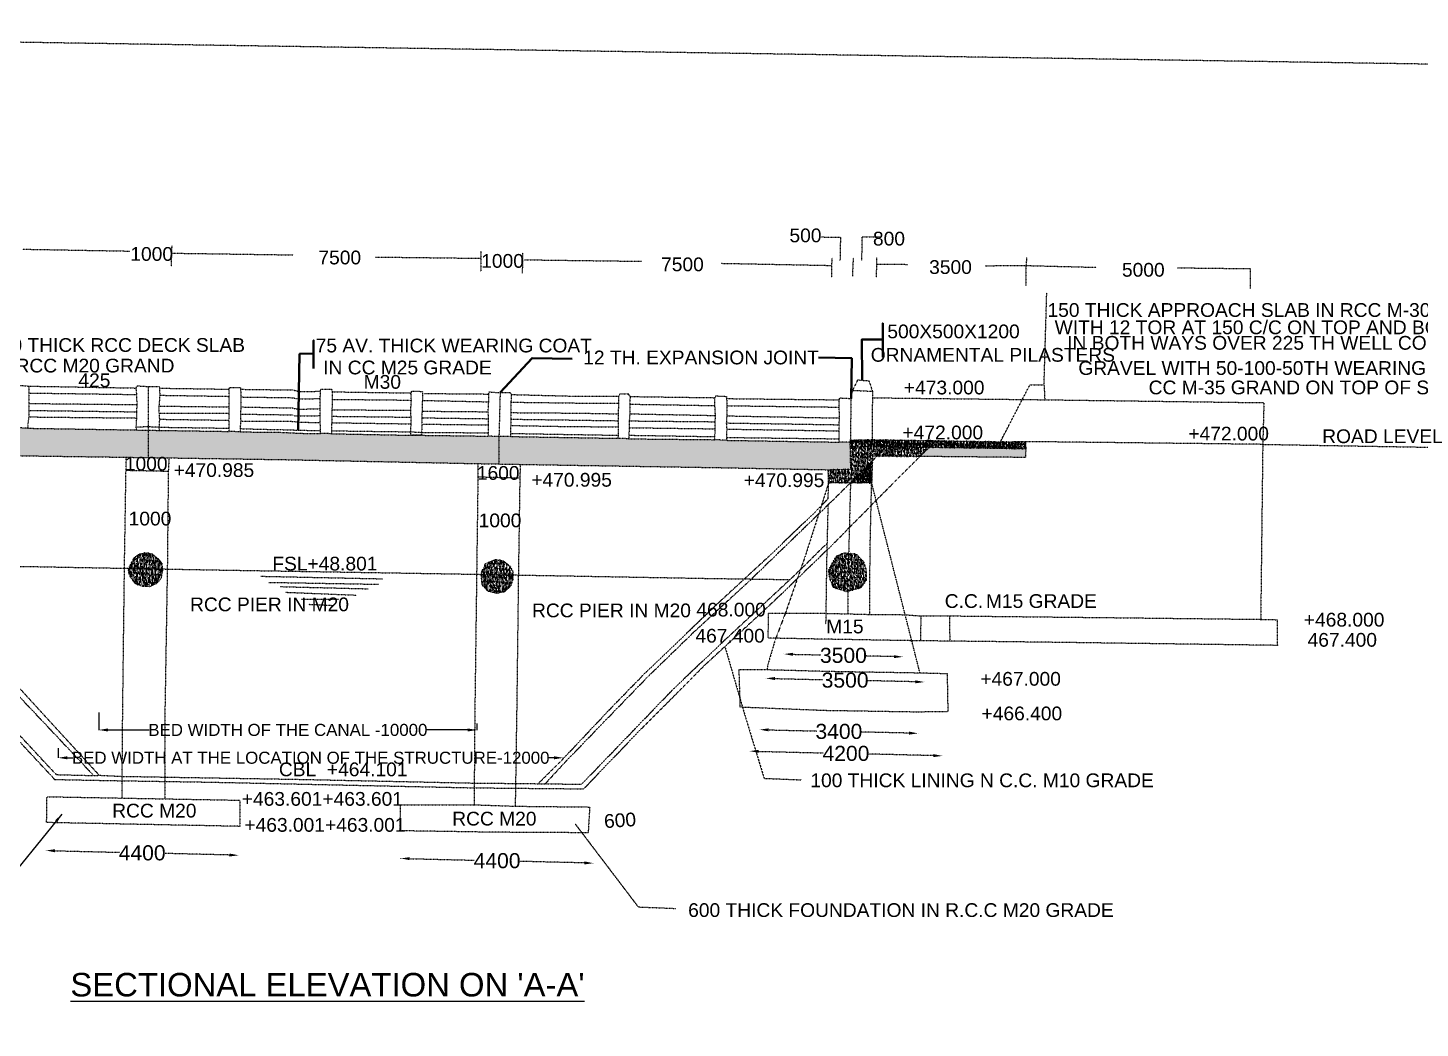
# Model space of a CAD drawing. Header units: metres. Extents: x 17032 to 26860, y 20130 to 24759.
# Drawn here: x 21936 to 24244, y 23101 to 24759 of the extents above; entities that cross this region are included whole.
import ezdxf

# ---------------------------------------------------------------- set-up
doc = ezdxf.new("R2010")
doc.units = ezdxf.units.M
doc.header["$MEASUREMENT"] = 0
doc.linetypes.add('DASHDOT', pattern=[1, 0.5, -0.25, 0, -0.25])
doc.layers.add('DIMENSION', color=255, linetype='Continuous')
doc.styles.get("Standard").update_dxf_attribs({"font": 'arial.ttf'})
doc.dimstyles.new('dig', dxfattribs={"dimtxt": 25, "dimasz": 15, "dimexe": 0.18, "dimexo": 0.0625, "dimgap": 0.09, "dimtad": 0, "dimtih": 1, "dimtoh": 1, "dimdec": 4, "dimzin": 0, "dimdsep": 46, "dimtxsty": 'Standard', "dimcen": 0.09, "dimadec": 0, "dimazin": 0, "dimtfac": 1, "dimtdec": 4, "dimtofl": 0, "dimtmove": 0, "dimatfit": 3, "dimfxl": 1, "dimtolj": 1, "dimtzin": 0, "dimarcsym": 0})
pattern_1 = [(50, (0, 0), (7.1726018, -0.6275213), [0.75, -8.25]), (355, (0, 0), (-1.3875133, 7.5219213), [0.6, -6.6]), (100.451444, (0.598, -0.052), (5.7850885, 6.8943999), [0.6374019, -7.0114211]), (46.1842, (0, 2), (10.6724133, -1.6551928), [1.125, -12.375]), (96.635635, (0.889, 1.862), (9.3466195, 9.741186), [0.9561034, -10.5171376]), (351.184164, (0, 2), (9.3466195, 9.741186), [0.9, -9.9]), (21, (1, 1.5), (5.9690705, -4.0261889), [0.75, -8.25]), (326, (1, 1.5), (2.4331533, 7.2515005), [0.6, -6.6]), (71.451445, (1.4974, 1.1645), (8.4022238, 3.2253115), [0.6374019, -7.0114211]), (37.5, (0, 0), (0.12159855, 3.32893854), [0, -6.52, 0, -6.7, 0, -6.625]), (7.5, (0, 0), (2.63069537, 3.9441171), [0, -3.82, 0, -6.37, 0, -2.525]), (327.5, (-2.23, 0), (5.33822436, -0.22554872), [0, -2.5, 0, -7.8, 0, -10.35]), (317.5, (-3.23, 0), (5.8318617, 1.0010498), [0, -3.25, 0, -5.18, 0, -7.35])]

# ---------------------------------------------------------------- blocks, each defined once
blk = doc.blocks.new('*D2')
at = {"layer": 'Defpoints', "color": 0, "linetype": 'DASHDOT', "lineweight": 40, "ltscale": 0.02, "transparency": 16777216}
for p in [(21965.5, 23395.7), (22285, 23387.8), (22285, 23387.8)]:
    blk.add_point(p, dxfattribs=at)
at = {"layer": 'DIMENSION', "color": 0, "linetype": 'DASHDOT', "lineweight": -2, "ltscale": 0.02, "transparency": 16777216}
for p, q in [((21965.5, 23395.7), (21965.5, 23395.9)), ((21980.5, 23395.3), (22087.4, 23392.7)), ((22270, 23388.2), (22163.1, 23390.8)), ((22285, 23387.9), (22285, 23388))]:
    blk.add_line(p, q, dxfattribs=at)
at = {"layer": 'DIMENSION', "color": 0, "linetype": 'DASHDOT', "lineweight": 40, "ltscale": 0.02, "transparency": 16777216}
for points in [[(21980.6, 23397.8), (21980.5, 23392.8), (21965.5, 23395.7)], [(22270, 23390.7), (22269.9, 23385.7), (22285, 23387.8)]]:
    blk.add_solid(points, dxfattribs=at)
at = {"layer": 'DIMENSION', "color": 0, "linetype": 'DASHDOT', "ltscale": 0.02, "transparency": 16777216, "insert": (22125.2, 23391.7), "char_height": 25, "attachment_point": 5}
blk.add_mtext('\\A1;4400', dxfattribs=at)
blk = doc.blocks.new('*D3')
at = {"layer": 'Defpoints', "color": 0, "linetype": 'DASHDOT', "lineweight": 40, "ltscale": 0.02, "transparency": 16777216}
for p in [(22553.8, 23382.6), (22873.2, 23374.7), (22873.2, 23374.7)]:
    blk.add_point(p, dxfattribs=at)
at = {"layer": 'DIMENSION', "color": 0, "linetype": 'DASHDOT', "lineweight": -2, "ltscale": 0.02, "transparency": 16777216}
for p, q in [((22553.8, 23382.7), (22553.8, 23382.8)), ((22568.8, 23382.2), (22675.6, 23379.6)), ((22858.2, 23375.1), (22751.4, 23377.7)), ((22873.2, 23374.8), (22873.2, 23374.9))]:
    blk.add_line(p, q, dxfattribs=at)
at = {"layer": 'DIMENSION', "color": 0, "linetype": 'DASHDOT', "lineweight": 40, "ltscale": 0.02, "transparency": 16777216}
for points in [[(22568.9, 23384.7), (22568.7, 23379.7), (22553.8, 23382.6)], [(22858.3, 23377.6), (22858.2, 23372.6), (22873.2, 23374.7)]]:
    blk.add_solid(points, dxfattribs=at)
at = {"layer": 'DIMENSION', "color": 0, "linetype": 'DASHDOT', "ltscale": 0.02, "transparency": 16777216, "insert": (22713.5, 23378.7), "char_height": 25, "attachment_point": 5}
blk.add_mtext('\\A1;4400', dxfattribs=at)
blk = doc.blocks.new('*D11')
at = {"layer": 'Defpoints', "color": 0, "linetype": 'DASHDOT', "lineweight": 40, "ltscale": 0.02, "transparency": 16777216}
for p in [(23132.1, 23560.4), (23451.5, 23552.5), (23451.5, 23552.5)]:
    blk.add_point(p, dxfattribs=at)
at = {"layer": 'DIMENSION', "color": 0, "linetype": 'DASHDOT', "lineweight": -2, "ltscale": 0.02, "transparency": 16777216}
for p, q in [((23132.1, 23560.3), (23132.1, 23560.2)), ((23147.1, 23560), (23253.9, 23557.4)), ((23436.5, 23552.9), (23329.7, 23555.5)), ((23451.5, 23552.5), (23451.5, 23552.4))]:
    blk.add_line(p, q, dxfattribs=at)
at = {"layer": 'DIMENSION', "color": 0, "linetype": 'DASHDOT', "lineweight": 40, "ltscale": 0.02, "transparency": 16777216}
for points in [[(23147.1, 23562.5), (23147, 23557.5), (23132.1, 23560.4)], [(23436.6, 23555.4), (23436.4, 23550.4), (23451.5, 23552.5)]]:
    blk.add_solid(points, dxfattribs=at)
at = {"layer": 'DIMENSION', "color": 0, "linetype": 'DASHDOT', "ltscale": 0.02, "transparency": 16777216, "insert": (23291.8, 23556.5), "char_height": 25, "attachment_point": 5}
blk.add_mtext('\\A1;4200', dxfattribs=at)
blk = doc.blocks.new('*D12')
at = {"layer": 'Defpoints', "color": 0, "linetype": 'DASHDOT', "lineweight": 40, "ltscale": 0.02, "transparency": 16777216}
for p in [(23148.7, 23595.9), (23411.4, 23589.8), (23411.4, 23589.8)]:
    blk.add_point(p, dxfattribs=at)
at = {"layer": 'DIMENSION', "color": 0, "linetype": 'DASHDOT', "lineweight": -2, "ltscale": 0.02, "transparency": 16777216}
for p, q in [((23148.7, 23596), (23148.7, 23596.1)), ((23163.7, 23595.6), (23242.7, 23593.7)), ((23396.5, 23590.2), (23317.5, 23592)), ((23411.4, 23589.9), (23411.5, 23590))]:
    blk.add_line(p, q, dxfattribs=at)
at = {"layer": 'DIMENSION', "color": 0, "linetype": 'DASHDOT', "lineweight": 40, "ltscale": 0.02, "transparency": 16777216}
for points in [[(23163.8, 23598.1), (23163.7, 23593.1), (23148.7, 23595.9)], [(23396.5, 23592.7), (23396.4, 23587.7), (23411.4, 23589.8)]]:
    blk.add_solid(points, dxfattribs=at)
at = {"layer": 'DIMENSION', "color": 0, "linetype": 'DASHDOT', "ltscale": 0.02, "transparency": 16777216, "insert": (23280.1, 23592.9), "char_height": 25, "attachment_point": 5}
blk.add_mtext('\\A1;3400', dxfattribs=at)
blk = doc.blocks.new('*D13')
at = {"layer": 'Defpoints', "color": 0, "linetype": 'DASHDOT', "lineweight": 40, "ltscale": 0.02, "transparency": 16777216}
for p in [(23159, 23681), (23421.8, 23674.9), (23421.8, 23674.9)]:
    blk.add_point(p, dxfattribs=at)
at = {"layer": 'DIMENSION', "color": 0, "linetype": 'DASHDOT', "lineweight": -2, "ltscale": 0.02, "transparency": 16777216}
for p, q in [((23159, 23681.1), (23159, 23681.2)), ((23174, 23680.6), (23253, 23678.8)), ((23406.8, 23675.2), (23327.8, 23677.1)), ((23421.8, 23675), (23421.8, 23675.1))]:
    blk.add_line(p, q, dxfattribs=at)
at = {"layer": 'DIMENSION', "color": 0, "linetype": 'DASHDOT', "lineweight": 40, "ltscale": 0.02, "transparency": 16777216}
for points in [[(23174.1, 23683.1), (23174, 23678.1), (23159, 23681)], [(23406.8, 23677.7), (23406.7, 23672.7), (23421.8, 23674.9)]]:
    blk.add_solid(points, dxfattribs=at)
at = {"layer": 'DIMENSION', "color": 0, "linetype": 'DASHDOT', "ltscale": 0.02, "transparency": 16777216, "insert": (23290.4, 23677.9), "char_height": 25, "attachment_point": 5}
blk.add_mtext('\\A1;3500', dxfattribs=at)
blk = doc.blocks.new('*D14')
at = {"layer": 'Defpoints', "color": 0, "linetype": 'DASHDOT', "lineweight": 40, "ltscale": 0.02, "transparency": 16777216}
for p in [(23189, 23721.2), (23386.2, 23716.6), (23386.2, 23716.6)]:
    blk.add_point(p, dxfattribs=at)
at = {"layer": 'DIMENSION', "color": 0, "linetype": 'DASHDOT', "lineweight": -2, "ltscale": 0.02, "transparency": 16777216}
for p, q in [((23189, 23721.3), (23189, 23721.4)), ((23204, 23720.8), (23250.3, 23719.8)), ((23371.2, 23716.9), (23325, 23718)), ((23386.2, 23716.6), (23386.2, 23716.8))]:
    blk.add_line(p, q, dxfattribs=at)
at = {"layer": 'DIMENSION', "color": 0, "linetype": 'DASHDOT', "lineweight": 40, "ltscale": 0.02, "transparency": 16777216}
for points in [[(23204.1, 23723.3), (23204, 23718.3), (23189, 23721.2)], [(23371.3, 23719.4), (23371.2, 23714.4), (23386.2, 23716.6)]]:
    blk.add_solid(points, dxfattribs=at)
at = {"layer": 'DIMENSION', "color": 0, "linetype": 'DASHDOT', "ltscale": 0.02, "transparency": 16777216, "insert": (23287.6, 23718.9), "char_height": 25, "attachment_point": 5}
blk.add_mtext('\\A1;3500', dxfattribs=at)
blk = doc.blocks.new('*D17')
at = {"color": 0, "lineweight": -2, "transparency": 16777216}
for p, q in [((22053.5, 23624.3), (22053.5, 23595.2)), ((22068.5, 23595.4), (22137, 23595.4)), ((22665, 23595.4), (22596.4, 23595.4)), ((22680, 23606.3), (22680, 23595.2))]:
    blk.add_line(p, q, dxfattribs=at)
at = {"color": 0, "lineweight": 40, "transparency": 16777216}
for points in [[(22068.5, 23597.9), (22068.5, 23592.9), (22053.5, 23595.4)], [(22665, 23597.9), (22665, 23592.9), (22680, 23595.4)]]:
    blk.add_solid(points, dxfattribs=at)
at = {"layer": 'Defpoints', "color": 0, "lineweight": 40, "transparency": 16777216}
for p in [(22053.5, 23624.3), (22680, 23606.4), (22680, 23595.4)]:
    blk.add_point(p, dxfattribs=at)
at = {"color": 0, "lineweight": 40, "transparency": 16777216, "insert": (22366.7, 23595.4), "char_height": 20, "attachment_point": 5}
blk.add_mtext('\\A1;BED WIDTH OF THE CANAL -10000', dxfattribs=at)
blk = doc.blocks.new('*D19')
at = {"color": 0, "lineweight": -2, "transparency": 16777216}
for p, q in [((21986.2, 23565.5), (21986.2, 23549.1)), ((22001.2, 23549.3), (22010.3, 23549.3)), ((22807.9, 23549.3), (22798.8, 23549.3)), ((22822.9, 23547.4), (22822.9, 23549.4))]:
    blk.add_line(p, q, dxfattribs=at)
at = {"color": 0, "lineweight": 40, "transparency": 16777216}
for points in [[(22001.2, 23551.8), (22001.2, 23546.8), (21986.2, 23549.3)], [(22807.9, 23551.8), (22807.9, 23546.8), (22822.9, 23549.3)]]:
    blk.add_solid(points, dxfattribs=at)
at = {"layer": 'Defpoints', "color": 0, "lineweight": 40, "transparency": 16777216}
for p in [(21986.2, 23565.6), (22822.9, 23549.3), (22822.9, 23547.4)]:
    blk.add_point(p, dxfattribs=at)
at = {"color": 0, "lineweight": 40, "transparency": 16777216, "insert": (22404.6, 23549.3), "char_height": 20, "attachment_point": 5}
blk.add_mtext('\\A1;BED WIDTH AT THE LOCATION OF THE STRUCTURE-12000', dxfattribs=at)

msp = doc.modelspace()

# ---------------------------------------------------------------- hatches: boundary and pattern name
at = {"lineweight": 40}
h = msp.add_hatch(dxfattribs=at)
h.set_pattern_fill('AR-CONC', color=256)
h.set_pattern_definition(pattern_1)
h.paths.add_polyline_path([(22134.99784, 24092.1252), (22115.81518, 24092.47293), (21935.76754, 24095.36372), (21919.22104, 24096.04757), (21776.73437, 24099.32286), (21757.11811, 24099.32286), (21570.14466, 24101.51107), (21570.01747, 24106.69811), (21551.33686, 24105.04685), (21514.03712, 24106.16386), (21300.45636, 24111.36424), (21260.98448, 24111.40691), (21260.18232, 24099.35648), (21514.62221, 24096.33798), (21550.39589, 24096.09271), (21552.22555, 24056.4757), (21586.73366, 24055.40429), (21867.9237, 24050.58417), (22133.06987, 24046.83578), (22134.99784, 24046.80618)])
h.paths.add_polyline_path([(22716.59186, 24081.40344), (22699.21328, 24082.21784), (22588.30589, 24083.6944), (22570.73587, 24083.6944), (22438.78171, 24086.31102), (22420.7669, 24086.61459), (22388.89919, 24086.95446), (22355.53541, 24088.57964), (22287.4271, 24089.35749), (22269.28231, 24090.06309), (22154.11912, 24091.77858), (22134.99784, 24092.1252), (22134.99784, 24046.80618), (22366.21229, 24043.25658), (22681.73074, 24036.73939), (22716.59186, 24036.12842)])
h.paths.add_polyline_path([(22087.37891, 24012.68043), (22169.5595, 24012.68043), (22169.5595, 24059.62079), (22087.37891, 24059.62079)], flags=9)
h = msp.add_hatch(dxfattribs=at)
h.set_pattern_fill('AR-CONC', color=256)
h.set_pattern_definition(pattern_1)
h.paths.add_polyline_path([(23298.82982, 24072.27524), (23280.4825, 24072.27524), (23093.91277, 24075.35019), (23074.09674, 24076.35973), (22931.75562, 24077.85704), (22914.34481, 24078.65015), (22735.52142, 24081.64099), (22716.59186, 24081.40344), (22716.59186, 24036.12842), (22782.88705, 24034.96655), (23079.35228, 24030.14407), (23262.28272, 24026.6306), (23299.84079, 24027.26422)])
h = msp.add_hatch(dxfattribs=at)
h.set_pattern_fill('AR-CONC', color=256)
h.set_pattern_definition(pattern_1)
h.paths.add_polyline_path([(23439.98952, 24074.18931), (23335.32595, 24075.86746), (23298.94367, 24075.19985), (23298.82982, 24072.27524), (23298.97091, 24065.99335), (23429.75018, 24063.97276)])
h = msp.add_hatch(dxfattribs=at)
h.set_pattern_fill('AR-CONC', color=256)
h.set_pattern_definition(pattern_1)
h.paths.add_polyline_path([(23589.78828, 24072.7024), (23547.57544, 24072.46431), (23439.98952, 24074.18931), (23429.75018, 24063.97276), (23435.0563, 24063.89077), (23589.97449, 24061.73817)])
h = msp.add_hatch(dxfattribs=at)
h.set_pattern_fill('AR-CONC', color=256)
h.set_pattern_definition(pattern_1)
h.paths.add_polyline_path([(23358.77814, 24065.06931), (23298.97091, 24065.99335), (23299.84079, 24027.26422), (23262.28272, 24026.6306), (23263.14204, 24005.12169), (23299.42919, 24004.97156), (23307.69922, 24013.08814), (23335.44059, 24041.31953), (23335.67202, 24049.35505), (23343.26625, 24049.28341)])
h = msp.add_hatch(dxfattribs=at)
h.set_pattern_fill('AR-CONC', color=256)
h.set_pattern_definition(pattern_1)
h.paths.add_polyline_path([(23429.75018, 24063.97276), (23358.77814, 24065.06931), (23343.26625, 24049.28341), (23414.35599, 24048.61283)])
h = msp.add_hatch(dxfattribs=at)
h.set_pattern_fill('AR-CONC', color=256)
h.set_pattern_definition(pattern_1)
h.paths.add_polyline_path([(23589.97449, 24061.73817), (23435.0563, 24063.89077), (23429.75018, 24063.97276), (23414.35599, 24048.61283), (23589.10387, 24046.96445)])
h = msp.add_hatch(dxfattribs=at)
h.set_pattern_fill('AR-CONC', color=256)
h.set_pattern_definition(pattern_1)
h.paths.add_polyline_path([(23335.44059, 24041.31953), (23307.69922, 24013.08814), (23299.42919, 24004.97156), (23334.38954, 24004.82692)])
h = msp.add_hatch(dxfattribs=at)
h.set_pattern_fill('AR-CONC', color=256)
h.set_pattern_definition(pattern_1)
h.paths.add_polyline_path([(22157.58382, 23871.78199), (22151.8105, 23878.90345), (22141.76175, 23887.00058), (22130.82154, 23888.70097), (22120.69171, 23887.16252), (22111.88746, 23880.49987), (22104.44152, 23866.42898), (22103.52719, 23863.21293), (22158.65425, 23862.19741)])
h = msp.add_hatch(dxfattribs=at)
h.set_pattern_fill('AR-CONC', color=256)
h.set_pattern_definition(pattern_1)
h.paths.add_polyline_path([(23320.90963, 23873.97847), (23309.07692, 23886.64587), (23289.21484, 23888.96822), (23275.26915, 23882.84565), (23263.01381, 23860.25544), (23265.5494, 23843.99893), (23271.25447, 23831.54265), (23292.59564, 23824.57558), (23316.26107, 23831.1204), (23325.13561, 23843.36557), (23325.13561, 23860.67769)])
h = msp.add_hatch(dxfattribs=at)
h.set_pattern_fill('AR-CONC', color=256)
h.set_pattern_definition(pattern_1)
h.paths.add_polyline_path([(22158.90349, 23859.96573), (22158.65425, 23862.19741), (22103.52719, 23863.21293), (22102.67305, 23860.20857), (22104.35582, 23851.25746), (22113.76982, 23837.88538), (22125.88083, 23833.36023), (22138.75517, 23833.36023), (22149.29522, 23838.63396), (22156.20689, 23846.14925)])
h = msp.add_hatch(dxfattribs=at)
h.set_pattern_fill('AR-CONC', color=256)
h.set_pattern_definition(pattern_1)
h.paths.add_polyline_path([(22735.38718, 23865.88763), (22723.3873, 23876.03296), (22710.5565, 23877.6793), (22694.47483, 23871.02681), (22687.84718, 23856.77796), (22687.60029, 23853.25378), (22739.49091, 23852.328), (22739.49091, 23858.30045)])
h = msp.add_hatch(dxfattribs=at)
h.set_pattern_fill('AR-CONC', color=256)
h.set_pattern_definition(pattern_1)
h.paths.add_polyline_path([(22739.49091, 23844.90983), (22739.49091, 23852.328), (22687.60029, 23853.25378), (22687.4501, 23851.10992), (22688.76524, 23835.67005), (22699.03962, 23824.99355), (22714.08133, 23821.70847), (22727.15035, 23825.48631), (22736.52059, 23834.76666)])

# ---------------------------------------------------------------- linework, layer by layer
for points in [[(23318.62717, 24174.87031), (23318.11404, 24242.63719), (23352.66144, 24242.63719), (23352.66144, 24269.26412), (23352.66144, 24212.927)], [(22383.72727, 24092.24754), (22386.09429, 24218.59698), (22409.36755, 24219.06201), (22409.36755, 24240.89232), (22409.36755, 24194.55021)], [(22718.5392, 24154.33343), (22771.51449, 24211.65903), (22838.02729, 24210.37188)], [(23300.17686, 24144.67733), (23301.30849, 24211.41748), (23246.39914, 24212.77)]]:
    msp.add_lwpolyline(points, dxfattribs=at)
at = {"layer": 'DIMENSION', "linetype": 'DASHDOT', "ltscale": 0.02}
for points in [[(20317.70143, 20390.19113), (25496.89804, 20323.23412), (25532.40743, 22409.84634), (25561.40794, 24678.39227), (20377.96069, 24758.78492), (20317.70143, 20390.19113)], [(22174.19397, 24397.57158), (22173.13903, 24363.18342)], [(23251.29317, 24412.29199), (23282.66155, 24411.93174), (23281.88763, 24372.69735)], [(23318.24772, 24373.27168), (23318.68822, 24412.43934), (23350.25533, 24412.43934)], [(21926.75845, 24392.0583), (22104.83352, 24388.8738)], [(22174.85331, 24385.45009), (22375.72006, 24382.57843)], [(22511.9942, 24379.07537), (22685.94497, 24376.97101)], [(22686.74942, 24388.70485), (22686.5728, 24354.57714)], [(22755.88651, 24386.25319), (22755.21096, 24352.05718)], [(22758.97414, 24374.50638), (22953.11508, 24371.986)], [(23268.79904, 24377.84095), (23267.72306, 24365.11927), (23267.72306, 24345.14083)], [(23303.78918, 24377.9952), (23302.40598, 24347.35983)], [(23342.62047, 24378.11262), (23341.88634, 24344.95946)], [(23591.34471, 24378.52009), (23590.12631, 24364.97637), (23589.81024, 24331.50949)], [(23085.11167, 24368.64549), (23267.72306, 24365.11927)], [(23394.00884, 24366.37699), (23342.36998, 24366.6422)], [(23522.80633, 24364.67222), (23590.12624, 24364.97656)], [(23590.12646, 24364.97632), (23706.78747, 24361.9844)], [(23841.40894, 24361.19742), (23961.83355, 24359.82989)], [(23961.83377, 24359.83002), (23961.78065, 24326.75726)], [(23547.57544, 24072.46431), (23596.77673, 24167.16762), (23620.16779, 24167.16762), (23624.64206, 24319.54053)], [(21919.22104, 24096.04757), (21919.22104, 24100.91674), (21918.56812, 24114.84644), (21918.07424, 24125.38323), (21918.86303, 24137.34518), (21919.56224, 24154.02907), (21919.50795, 24166.62887), (21937.16947, 24165.13278), (21937.16947, 24153.74763), (21937.16947, 24135.93194), (21937.16947, 24124.88915), (21937.16947, 24114.14084), (21935.67171, 24100.90697), (21935.76754, 24095.36372), (21919.22104, 24096.04757)], [(21937.16947, 24165.13278), (22115.1909, 24161.9821)], [(22115.1909, 24161.9821), (22116.90385, 24165.6812), (22135.4147, 24164.46657), (22134.99784, 24097.54821), (22115.4183, 24097.24978), (22116.30602, 24112.29902), (22116.51429, 24122.54749), (22116.74592, 24133.94503), (22116.50465, 24151.2088), (22115.1909, 24161.9821)], [(22135.4147, 24164.46657), (22153.64762, 24164.6549), (22154.41525, 24150.0307), (22153.06432, 24132.12324), (22153.06432, 24120.60487), (22153.80508, 24110.29209), (22153.28898, 24097.10643), (22134.99784, 24097.54821)], [(23300.17686, 24144.67733), (23302.96581, 24158.2056), (23311.53484, 24175.47378), (23330.11742, 24173.89262), (23335.58603, 24156.58583), (23335.32595, 24075.86746), (23298.94367, 24075.19985)], [(23620.16779, 24167.16762), (23621.36586, 24142.57766)], [(21937.16947, 24153.74763), (22116.50465, 24151.2088)], [(22153.77655, 24161.76292), (22269.08708, 24160.02581)], [(22154.41525, 24150.0307), (22269.55675, 24148.20174)], [(22269.08708, 24160.02581), (22270.65673, 24163.10819), (22287.76935, 24163.06561), (22288.36811, 24159.93636), (22288.83941, 24147.16861), (22288.73578, 24130.63313), (22288.1687, 24118.85369), (22288.55588, 24107.37189), (22287.4271, 24094.70789), (22287.4271, 24089.35749), (22269.28231, 24090.06309), (22269.65528, 24095.42038), (22269.08133, 24108.57692), (22269.36319, 24120.12596), (22269.14255, 24130.61194), (22269.55675, 24148.20174), (22269.08708, 24160.02581)], [(22288.36811, 24159.93636), (22375.21184, 24158.76844), (22385.12234, 24156.32343), (22420.74071, 24156.57929)], [(22288.83941, 24147.16861), (22374.43289, 24145.97544), (22385.41102, 24143.91068), (22420.44531, 24144.57766)], [(22420.74071, 24156.57929), (22421.3602, 24160.38268), (22439.46749, 24160.3466), (22440.0586, 24155.75801), (22440.06898, 24143.2538), (22439.84647, 24125.91249), (22439.59954, 24115.20238), (22439.36276, 24104.5209), (22438.78171, 24091.15705), (22438.78171, 24086.31102), (22420.7669, 24086.61459), (22420.7669, 24091.35558), (22420.43574, 24104.7852), (22420.43574, 24116.22978), (22420.43574, 24127.67436), (22420.41608, 24143.39004), (22420.74071, 24156.57929)], [(22440.0586, 24155.75801), (22570.87258, 24153.73438)], [(22440.06898, 24143.2538), (22571.43007, 24141.91798)], [(22570.87258, 24153.73438), (22572.21972, 24156.80131), (22589.51896, 24156.44619), (22589.93627, 24152.96607), (22589.65039, 24141.47478), (22589.20728, 24123.66366), (22588.61751, 24112.64546), (22588.96487, 24102.24068), (22588.30589, 24088.52731), (22588.30589, 24083.6944), (22570.73587, 24083.6944), (22570.73587, 24089.39475), (22570.86059, 24102.6372), (22570.92792, 24113.6606), (22570.42512, 24125.17979), (22571.43007, 24141.91798), (22570.87258, 24153.73438)], [(22589.65039, 24141.47478), (22699.7013, 24139.14825)], [(22593.06972, 24152.96607), (22699.64515, 24152.02792)], [(22699.64515, 24152.02792), (22700.53233, 24155.5737), (22718.5392, 24154.33343), (22735.04876, 24154.33343), (22737.22218, 24151.20129), (22736.39603, 24138.58198), (22736.39603, 24121.24538), (22736.39603, 24110.40164), (22736.11882, 24099.89372), (22735.52142, 24086.76225), (22735.52142, 24081.64099), (22716.59186, 24081.40344), (22699.21328, 24082.21784), (22699.21328, 24087.73857), (22699.21328, 24100.79979), (22699.37675, 24111.13009), (22698.7752, 24122.66082), (22699.7013, 24139.14825), (22699.7013, 24152.2523)], [(22718.5392, 24154.33343), (22716.59186, 24081.40344)], [(22737.22218, 24151.20129), (22838.13105, 24148.6022), (22915.35603, 24148.78913)], [(22915.35603, 24148.78913), (22916.7678, 24152.14261), (22930.5574, 24152.66178), (22933.91799, 24147.89156), (22933.61687, 24135.26135), (22933.56796, 24119.25899), (22932.57593, 24107.51217), (22932.445, 24096.29849), (22931.95763, 24083.76708), (22931.75562, 24077.85704), (22914.34481, 24078.65015), (22914.63098, 24083.71305), (22914.59499, 24097.67533), (22915.01324, 24107.35043), (22914.88691, 24119.19825), (22915.22264, 24136.80474), (22915.35603, 24148.78913)], [(22933.91799, 24147.89156), (23074.59173, 24145.98486)], [(23074.59173, 24145.98486), (23076.33475, 24149.00118), (23093.49738, 24148.13575), (23094.0085, 24144.49109), (23094.51837, 24132.70555), (23094.20658, 24115.88049), (23093.44435, 24104.12136), (23094.21725, 24093.94175), (23093.67612, 24080.10081), (23093.91277, 24075.35019), (23074.09674, 24076.35973), (23074.4413, 24081.47831), (23075.11715, 24094.38287), (23075.11715, 24106.14686), (23075.46451, 24116.47113), (23074.59173, 24132.86764), (23074.59173, 24145.98486)], [(23094.0085, 24144.49109), (23280.71626, 24142.44746)], [(23280.71626, 24142.44746), (23281.74284, 24145.61388), (23300.17686, 24144.67733), (23299.04137, 24077.70953), (23298.82982, 24072.27524), (23280.4825, 24072.27524), (23280.4825, 24077.81958), (23280.2643, 24090.97916), (23280.5129, 24101.1443), (23281.09964, 24112.29509), (23280.59633, 24130.3233), (23280.71626, 24142.44746)], [(23302.96581, 24158.2056), (23335.58603, 24156.58583)], [(23335.55669, 24145.84209), (23621.36586, 24142.57766), (23984.56038, 24137.72081), (23982.65536, 24068.65434), (23616.97233, 24072.85572), (23547.57544, 24072.46431), (23335.32595, 24075.86746)], [(22116.74592, 24133.94503), (21937.16947, 24135.93194)], [(21937.16947, 24124.88915), (22116.51429, 24122.54749)], [(22153.06432, 24132.12324), (22269.14255, 24130.61194)], [(22153.06432, 24120.60487), (22269.36319, 24120.12596)], [(22288.1687, 24118.85369), (22373.94195, 24117.49679), (22377.92292, 24115.84947), (22420.43574, 24116.22978)], [(22288.73578, 24130.63313), (22374.64232, 24128.94929), (22383.47801, 24126.95164), (22420.43574, 24127.67436)], [(22439.84647, 24125.91249), (22570.42512, 24125.17979)], [(22589.20728, 24123.66366), (22698.7752, 24122.66082)], [(22736.39603, 24138.58198), (22848.56996, 24137.10742), (22915.22264, 24136.80474)], [(22736.39603, 24121.24538), (22850.32153, 24120.38804), (22914.88691, 24119.19825)], [(22933.56796, 24119.25899), (23075.46451, 24116.47113)], [(22933.61687, 24135.26135), (23074.59173, 24132.86764)], [(23094.51837, 24132.70555), (23280.59633, 24130.3233)], [(21260.44115, 24099.35341), (21514.62221, 24096.33798), (21550.39589, 24096.09271), (21552.22555, 24056.4757), (21586.73366, 24055.40429), (21867.9237, 24050.58417), (22133.06987, 24046.83578), (22366.21229, 24043.25658), (22681.73074, 24036.73939), (22782.88705, 24034.96655), (23079.35228, 24030.14407), (23262.28272, 24026.6306), (23299.84079, 24027.26422), (23298.82982, 24072.27524)], [(21935.76754, 24095.36372), (22115.81518, 24092.47293), (22115.4183, 24097.24978)], [(21937.16947, 24114.14084), (22116.30602, 24112.29902)], [(22115.81518, 24092.47293), (22154.11912, 24091.77858), (22153.28898, 24097.10643)], [(22134.99784, 24097.54821), (22134.99784, 24092.1252)], [(22153.28898, 24097.10643), (22269.65528, 24095.42038)], [(22153.80508, 24110.29209), (22269.08133, 24108.57692)], [(22287.4271, 24094.70789), (22323.19928, 24093.72619), (22353.34483, 24093.13857), (22375.46411, 24092.48988), (22383.72727, 24092.24754), (22420.7669, 24091.35558)], [(22288.55588, 24107.37189), (22374.04472, 24106.80849), (22383.77851, 24105.48771), (22420.43574, 24104.7852)], [(22439.36276, 24104.5209), (22570.86059, 24102.6372)], [(22439.59954, 24115.20238), (22570.92792, 24113.6606)], [(22588.61751, 24112.64546), (22699.37675, 24111.13009)], [(22588.96487, 24102.24068), (22699.21328, 24100.79979)], [(22736.11882, 24099.89372), (22832.4657, 24098.20337), (22914.59499, 24097.67533)], [(22736.39603, 24110.40164), (22849.36639, 24108.77442), (22915.00814, 24107.82891)], [(22932.445, 24096.29849), (23075.11715, 24094.38287)], [(22932.57593, 24107.51217), (23075.11715, 24106.14686)], [(23093.44435, 24104.12136), (23280.5129, 24101.1443)], [(23094.20658, 24115.88049), (23281.09964, 24112.29509)], [(23094.21725, 24093.94175), (23280.2643, 24090.97916)], [(21435.89216, 24081.27677), (21522.07942, 23988.34446), (21606.92368, 23898.47093), (21680.40605, 23825.18556), (21769.09114, 23738.53734), (21931.60515, 23565.5928), (21980.20969, 23513.38242), (22091.00619, 23511.25819), (22238.40762, 23508.97384), (22674.86402, 23499.57775), (22857.09377, 23497.85514), (22955.05561, 23599.85548), (23059.08166, 23704.05091), (23174.14369, 23810.4264), (23269.63916, 23902.57476), (23371.04407, 24005.35866), (23412.61344, 24046.87417), (23439.98952, 24074.18931)], [(22134.99784, 24092.1252), (22134.99784, 24046.80618)], [(22154.11912, 24091.77858), (22269.28231, 24090.06309)], [(22287.4271, 24089.35749), (22355.53541, 24088.57964), (22388.89919, 24086.95446), (22420.7669, 24086.61459)], [(22438.78171, 24091.15705), (22570.73587, 24089.39475), (22588.30589, 24088.52731), (22699.21328, 24087.73857)], [(22438.78171, 24086.31102), (22570.73587, 24083.6944), (22588.30589, 24083.6944), (22699.21328, 24082.21784)], [(22716.59186, 24081.40344), (22716.59186, 24036.12842)], [(22735.52142, 24086.76225), (22914.63098, 24083.71305)], [(22735.52142, 24081.64099), (22914.34481, 24078.65015)], [(22931.75562, 24077.85704), (23074.09674, 24076.35973)], [(22931.95763, 24083.76708), (23074.4413, 24081.47831)], [(23093.67612, 24080.10081), (23280.4825, 24077.81958)], [(23093.91277, 24075.35019), (23280.4825, 24072.27524)], [(23589.97449, 24061.73817), (23589.78829, 24072.70198)], [(22793.51361, 23506.53387), (22824.95759, 23540.60854), (22888.37549, 23606.26759), (22963.83248, 23684.05164), (23040.22727, 23758.14301), (23131.49827, 23842.15224), (23218.66606, 23926.41962), (23269.24195, 23975.34445), (23307.69922, 24013.08814), (23358.77814, 24065.06931), (23358.77814, 24065.06931)], [(23298.97091, 24065.99335), (23435.0563, 24063.89077), (23589.97449, 24061.73817), (23589.10387, 24046.96445), (23335.67202, 24049.35505), (23334.38954, 24004.82692), (23263.14204, 24005.12169), (23262.28272, 24026.6306)], [(23982.65536, 24068.65434), (23979.2629, 23778.71846)], [(23982.65536, 24068.65434), (24307.65337, 24063.06251)], [(21549.6003, 24035.66768), (21660.0941, 23919.31693), (21789.96682, 23790.26937), (22044.83186, 23519.87386)], [(22091.79011, 23482.5696), (22093.10569, 23637.4677), (22095.98662, 23872.26238), (22098.80211, 24047.32023)], [(22098.45571, 24025.78277), (22168.49456, 24024.25815)], [(22169.65631, 24046.30666), (22168.49456, 24024.25815), (22166.84833, 23862.04091), (22162.93918, 23628.26292), (22163.02667, 23481.2718)], [(22681.73074, 24036.73939), (22681.73074, 24014.91563), (22676.55977, 23622.07942), (22675.35124, 23471.46716), (22744.09825, 23469.09172), (22746.81431, 23647.17723), (22749.30944, 23851.91357), (22751.7396, 24013.05213), (22752.46696, 24035.49969)], [(22681.64918, 24014.9178), (22751.7396, 24013.05213)], [(22781.98027, 23506.60393), (22822.16166, 23546.6847), (22903.56924, 23632.9715), (22961.77659, 23692.61197), (23083.58684, 23808.96887), (23163.61855, 23882.73496), (23242.14331, 23957.95178), (23262.22507, 23978.68421), (23263.14204, 24005.12169)], [(23263.14204, 24005.12169), (23224.16886, 23883.32999), (23191.42894, 23789.12598), (23174.23142, 23744.10582), (23162.88604, 23705.85026), (23160.74225, 23694.96754)], [(23299.33325, 24005.01805), (23296.26601, 23889.83211)], [(23331.09098, 23786.89901), (23331.83558, 23895.18946), (23334.38954, 24004.82692)], [(23414.44774, 23689.91924), (23334.41338, 24004.79175)], [(22054.02335, 23520.37214), (21889.40669, 23700.05453), (21735.27367, 23855.2887), (21597.40808, 23993.03151)], [(23260.9154, 23904.62702), (23262.47452, 23968.79794)], [(21583.71423, 23932.38606), (21641.9119, 23873.62811), (21675.28393, 23839.73004), (21734.97821, 23781.83236), (21796.52275, 23721.78164), (21974.11717, 23530.53283), (21983.30924, 23521.43223), (22044.83186, 23519.87386), (22054.02335, 23520.37214), (22090.71616, 23518.59879), (22163.26234, 23517.34258), (22383.4737, 23513.65631), (22675.09752, 23507.41641), (22745.97643, 23506.82223), (22853.71843, 23505.50055), (23007.12691, 23664.71813), (23091.09544, 23744.49754), (23208.35145, 23853.32906), (23260.71911, 23904.95105)], [(22104.44152, 23866.42898), (22111.88746, 23880.49987), (22120.69171, 23887.16252), (22130.82154, 23888.70097), (22141.76175, 23887.00058), (22151.8105, 23878.90345), (22157.58382, 23871.78199), (22158.90349, 23859.96573), (22156.20689, 23846.14925), (22149.29522, 23838.63396), (22138.75517, 23833.36023), (22125.88083, 23833.36023), (22113.76982, 23837.88538), (22104.35582, 23851.25746), (22102.67305, 23860.20857), (22104.44152, 23866.42898)], [(23258.6467, 23770.83067), (23260.71911, 23904.95105)], [(23263.01381, 23860.25544), (23275.26915, 23882.84565), (23289.21484, 23888.96822), (23309.07692, 23886.64587), (23320.90963, 23873.97847), (23325.13561, 23860.67769), (23325.13561, 23843.36557), (23316.26107, 23831.1204), (23292.59564, 23824.57558), (23271.25447, 23831.54265), (23265.5494, 23843.99893), (23263.01381, 23860.25544)], [(21641.9119, 23873.62811), (21683.49114, 23871.90661), (21823.38693, 23868.37349), (22237.65802, 23860.74206), (22655.30733, 23853.82991), (23059.54529, 23846.61794), (23198.97173, 23844.62325)], [(22687.84718, 23856.77796), (22694.47483, 23871.02681), (22710.5565, 23877.6793), (22723.3873, 23876.03296), (22735.38718, 23865.88763), (22739.49091, 23858.30045), (22739.49091, 23844.90983), (22736.52059, 23834.76666), (22727.15035, 23825.48631), (22714.08133, 23821.70847), (22699.03962, 23824.99355), (22688.76524, 23835.67005), (22687.4501, 23851.10992), (22687.84718, 23856.77796)], [(22322.13457, 23850.12561), (22523.46722, 23845.89192)], [(22335.20899, 23840.02338), (22516.6881, 23836.83417)], [(22353.90407, 23832.96158), (22499.58895, 23829.31679)], [(22362.56765, 23823.62179), (22480.43787, 23818.83799)], [(23295.10334, 23824.1385), (23295.13322, 23787.77259)], [(22389.51412, 23812.11855), (22450.61831, 23812.11855)], [(22401.02131, 23803.65128), (22441.96558, 23801.77956)], [(23163.6691, 23789.05544), (23256.65989, 23788.74646), (23294.79859, 23787.79947), (23331.39398, 23786.8908), (23388.1889, 23786.43515), (23415.9578, 23784.46716), (23463.1305, 23784.46716), (23772.78153, 23781.09087), (23979.2629, 23778.71846), (24006.35097, 23778.08597), (24006.85509, 23735.55933), (23615.45603, 23740.86867), (23398.17836, 23743.3587), (23234.8514, 23746.20934), (23162.86274, 23747.62806), (23163.6691, 23789.05544)], [(23415.9578, 23784.46716), (23415.15591, 23743.18633)], [(23463.32238, 23784.46329), (23463.86014, 23742.60604)], [(23091.0585, 23733.62223), (23124.57111, 23618.58477), (23156.13203, 23515.28265), (23218.74298, 23512.70952)], [(23116.13742, 23633.63518), (23254.61081, 23628.03161), (23409.8808, 23625.54518), (23461.18511, 23626.30368), (23460.05965, 23688.33492), (23414.1579, 23689.63966), (23266.0648, 23692.14094), (23160.74225, 23694.96754), (23114.20633, 23695.08263), (23116.13742, 23633.63518)], [(21967.48164, 23484.83428), (22091.79011, 23482.5696), (22162.75662, 23481.27672), (22287.18934, 23479.00978), (22287.18934, 23435.68677), (21966.84226, 23442.02655), (21967.48164, 23484.83428)], [(22553.69707, 23471.35064), (22675.35124, 23471.46716), (22744.09825, 23469.09172), (22867.07173, 23467.74038), (22864.42417, 23425.06669), (22705.69137, 23425.97305), (22552.542, 23428.38475), (22553.69707, 23471.35064)], [(22843.17603, 23439.43093), (22947.41665, 23302.20424), (23010.04914, 23299.68724)]]:
    msp.add_lwpolyline(points, dxfattribs=at)

# ---------------------------------------------------------------- texts
at = {"layer": 'DIMENSION', "linetype": 'DASHDOT', "ltscale": 0.02, "attachment_point": 1}
for s, insert, char_height, width in [('500', (23198.16039, 24426.30686), 22.77874, 944.2200822), ('800', (23336.5634, 24420.96139), 22.77874, 944.2200822), ('1000', (22105.59784, 24395.59958), 22.77874, 944.2200822), ('7500', (22417.33418, 24389.69501), 22.77874, 944.2200822), ('1000', (22687.24156, 24384.05133), 22.77874, 944.2200822), ('7500', (22985.36059, 24378.31936), 22.77874, 944.2200822), ('3500', (23429.69065, 24373.82735), 22.77874, 944.2200822), ('5000', (23749.28118, 24369.27848), 22.77874, 944.2200822), ('150 THICK APPROACH SLAB IN RCC M-30 GRADE', (23625.85844, 24302.63558), 22.7787396, 944.2200822), ('500X500X1200', (23360.38851, 24267.20092), 22.7787396, 465.4120242), ('WITH 12 TOR AT 150 C/C ON TOP AND BOTTOM', (23637.73439, 24273.95898), 22.7787396, 944.2200822), ('630 THICK RCC DECK SLAB ', (21873.10459, 24244.67978), 22.7787396, 465.4120242), ('75 AV. THICK WEARING COAT', (22412.83943, 24243.79279), 22.7787396, 465.4120242), ('IN BOTH WAYS OVER 225 TH WELL COMPACTED', (23658.51748, 24248.24891), 22.7787396, 944.2200822), ('IN RCC M20 GRAND', (21874.70426, 24210.53706), 22.7787396, 465.4120242), ('12 TH. EXPANSION JOINT', (22856.25457, 24224.0152), 22.7787396, 465.4120242), ('ORNAMENTAL PILASTERS', (23332.8715, 24228.36324), 22.7787396, 465.4120242), ('425', (22019.49469, 24186.24933), 22.77874, 465.4120242), ('IN CC M25 GRADE', (22425.26751, 24207.42634), 22.7787396, 465.4120242), ('GRAVEL WITH 50-100-50TH WEARING COAT IN', (23676.98509, 24206.52937), 22.7787396, 715.638996), ('M30', (22492.34473, 24183.54813), 22.77874, 465.4120242), ('+473.000', (23387.79039, 24174.22585), 22.77874, 465.4120242), ('CC M-35 GRAND ON TOP OF SLAB', (23793.50826, 24174.35753), 22.7787396, 715.638996), ('+472.000', (23385.51426, 24099.7438), 22.77874, 465.4120242), ('+472.000', (23859.34662, 24097.8334), 22.77874, 465.4120242), ('ROAD LEVEL', (24081.22267, 24093.51243), 22.77874, 465.4120242), ('1000', (22096.53857, 24047.99058), 22.77874, 408.9189152), ('+470.985', (22177.34004, 24037.40887), 22.77874, 408.9189152), ('1600', (22679.95107, 24032.67709), 22.77874, 408.9189152), ('+470.995', (22770.20212, 24021.32626), 22.77874, 408.9189152), ('+470.995', (23122.37037, 24020.69566), 22.77874, 408.9189152), ('1000', (22102.81444, 23957.06634), 22.77874, 408.9189152), ('1000', (22682.97799, 23954.04189), 22.77874, 408.9189152), ('FSL+48.801', (22340.93377, 23882.46371), 22.77874, 408.9189152), ('\\pi-68.33622,l91.11496,t91.11496;C.C.^IM15 GRADE', (23432.76364, 23820.39907), 22.7787396, 408.9189152), ('RCC PIER IN M20', (22204.57902, 23814.88968), 22.7787396, 465.4120242), ('RCC PIER IN M20', (22771.41212, 23804.91023), 22.7787396, 465.4120242), ('468.000', (23043.8648, 23806.25789), 22.77874, 465.4120242), ('M15', (23259.14498, 23778.28454), 22.77874, 465.4120242), ('+468.000', (24050.7377, 23789.53378), 22.77874, 465.4120242), ('467.400', (23042.26819, 23762.95576), 22.77874, 465.4120242), ('467.400', (24056.98342, 23756.13911), 22.77874, 465.4120242), ('+467.000', (23514.47799, 23691.54423), 22.77874, 465.4120242), ('+466.400', (23516.56457, 23634.20996), 22.77874, 465.4120242), ('CBL  +464.101', (22351.83248, 23541.52652), 22.7787396, 1003.0880882), ('100 THICK LINING N C.C. M10 GRADE', (23232.7852, 23523.37081), 22.7787396, 621.8801309), ('RCC M20', (22075.49772, 23473.13822), 22.77874, 1003.0880882), ('+463.601+463.601', (22290.32892, 23492.61757), 22.7787396, 1003.0880882), ('+463.001+463.001', (22294.64065, 23449.53573), 22.7787396, 1003.0880882), ('RCC M20', (22639.15017, 23459.87537), 22.77874, 1003.0880882), ('600 THICK FOUNDATION IN R.C.C M20 GRADE', (23030.22741, 23308.34402), 22.7787396, 750.5345808), ("{\\LSECTIONAL ELEVATION ON 'A-A'}", (22006.18875, 23192.86474), 38.9607345, 3166.2223049)]:
    msp.add_mtext(s, dxfattribs=dict(at, insert=insert, char_height=char_height, width=width))
at = {"layer": 'DIMENSION', "linetype": 'DASHDOT', "ltscale": 0.02, "insert": (22890.04441, 23455.44214), "char_height": 22.77874, "width": 1003.0880882, "attachment_point": 1, "rotation": 3.85997584}
msp.add_mtext('600', dxfattribs=at)

# ---------------------------------------------------------------- dimensions: what is measured, and where the dimension line sits
at = {"lineweight": 40}
for base, p1, p2, text, picture, middle in [((22822.92808, 23549.26272), (21986.22168, 23565.58753), (22822.92808, 23547.36716), 'BED WIDTH AT THE LOCATION OF THE STRUCTURE-12000', '*D19', (22404.57488, 23549.26272)), ((22679.96663, 23595.42393), (22053.46949, 23624.32183), (22679.96663, 23606.3852), 'BED WIDTH OF THE CANAL -10000', '*D17', (22366.71806, 23595.42393))]:
    dim = msp.add_linear_dim(base=base, p1=p1, p2=p2, text=text, dimstyle='dig', override={"dimtxt": 20}, dxfattribs=at)
    dim.commit()
    dim.dimension.update_dxf_attribs({"geometry": picture, "text_midpoint": middle})
at = {"layer": 'DIMENSION', "linetype": 'DASHDOT', "ltscale": 0.02}
for p1, p2, text, picture, middle in [((23189.04333, 23721.19139), (23386.21023, 23716.57463), '3500', '*D14', (23287.62678, 23718.88301)), ((23159.03087, 23680.99385), (23421.75723, 23674.90026), '3500', '*D13', (23290.39405, 23677.94706)), ((23148.72193, 23595.90717), (23411.4483, 23589.81358), '3400', '*D12', (23280.08511, 23592.86037)), ((23132.05596, 23560.40854), (23451.49262, 23552.53747), '4200', '*D11', (23291.77429, 23556.473)), ((21965.53141, 23395.67514), (22284.96807, 23387.80407), '4400', '*D2', (22125.24974, 23391.7396)), ((22553.79483, 23382.60603), (22873.23149, 23374.73496), '4400', '*D3', (22713.51316, 23378.6705))]:
    dim = msp.add_aligned_dim(p1=p1, p2=p2, distance=0, text=text, dimstyle='dig', dxfattribs=at)
    dim.commit()
    dim.dimension.update_dxf_attribs({"geometry": picture, "text_midpoint": middle})

# ---------------------------------------------------------------- leaders
at = {"lineweight": 40}
msp.add_leader([(21992.16728, 23455.84489), (21881.0883, 23319.37344), (21818.98485, 23318.18859)], dimstyle='dig', override={"dimgap": 0.09, "dimtad": 0}, dxfattribs=at)

doc.saveas('drawing.dxf')
